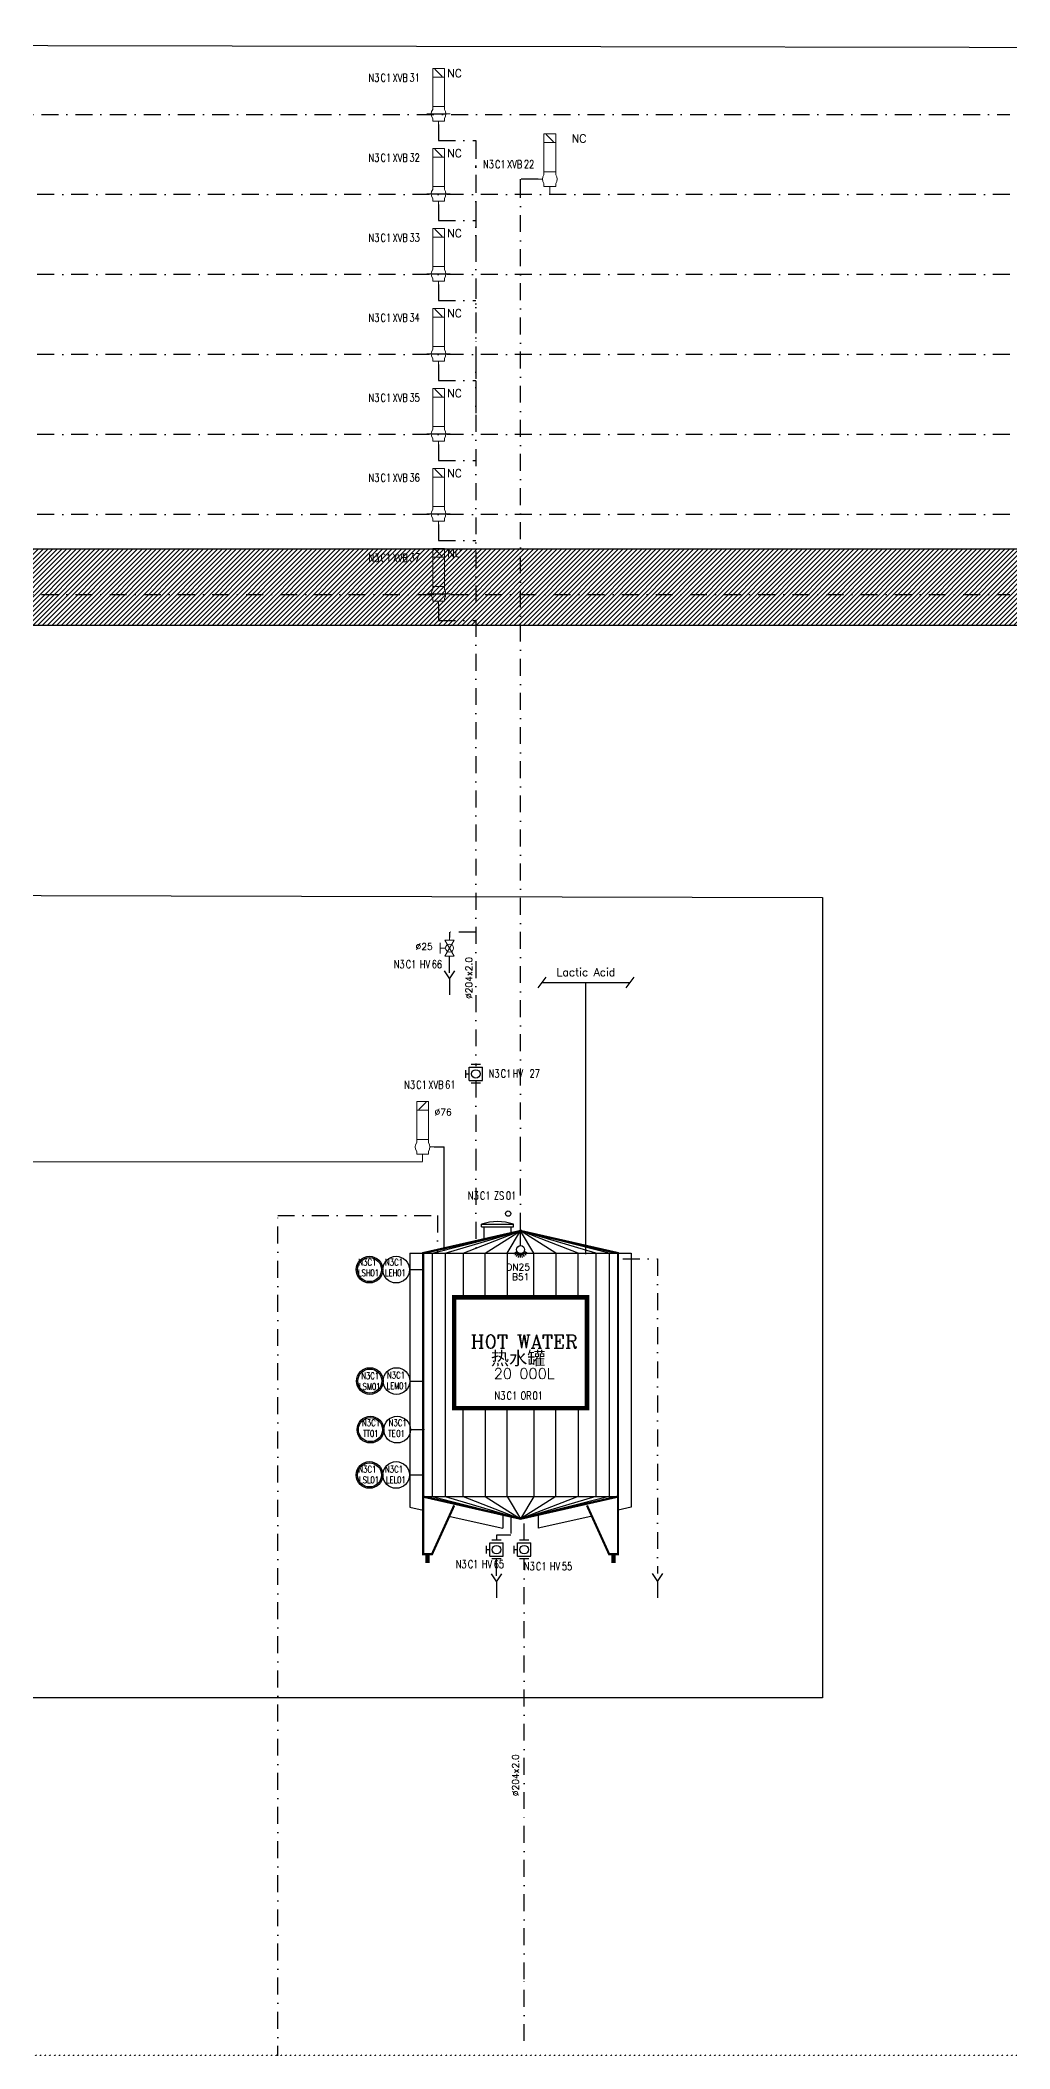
# Model space of a CAD drawing. Header units: inches. Extents: x 23279 to 25519, y 22340 to 23763.
# Drawn here: x 24618 to 24981, y 22953 to 23706 of the extents above; entities that cross this region are included whole.
import ezdxf
from ezdxf.enums import TextEntityAlignment as Align

# ---------------------------------------------------------------- set-up
doc = ezdxf.new("R2010")
doc.units = ezdxf.units.IN
doc.header["$MEASUREMENT"] = 0
doc.linetypes.add('DASHDOT2', pattern=[12.7, 6.35, -3.175, 0, -3.175])
for name, color, linetype, lineweight in [('19 Pipe Process', 30, 'Continuous', 30), ('31 Equipment', 7, 'Continuous', 9), ('40 TXT Data', 7, 'Continuous', 9)]:
    doc.layers.add(name, color=color, linetype=linetype, lineweight=lineweight)
for name, color, linetype in [('CUVERIE', 7, 'Continuous'), ('Future', 140, 'Continuous'), ('LIBELLE-INSTRUM', 7, 'Continuous'), ('MATERIEL-DIVERS', 7, 'Continuous'), ('REPERES', 7, 'Continuous'), ('Skid', 5, 'Continuous'), ('techn-data', 7, 'Continuous'), ('TEXTES', 7, 'Continuous'), ('TUYAUTERIE-EAU UTILITES FROIDE', 142, 'Continuous'), ('TUYAUTERIE-EGOUT', 32, 'Continuous'), ('TUYAUTERIE-NEP', 4, 'DASHDOT2'), ('TUYAUTERIE-NEP (CONCENTRES + DETERGENTS)', 1, 'Continuous'), ('TUYAUTERIE-PROCESS', 30, 'Continuous'), ('TXT_ENG', 7, 'Continuous'), ('TXT_FR', 7, 'Continuous'), ('VANNES', 7, 'Continuous')]:
    doc.layers.add(name, color=color, linetype=linetype)
doc.layers.get('REPERES').off()
doc.styles.add('ROMANC', font='romanc')
doc.styles.add('ROMANS', font='ROMANS.SHX')

# ---------------------------------------------------------------- blocks, each defined once
blk = doc.blocks.new('trou')
at = {"layer": 'CUVERIE'}
for p, q in [((-6, 4), (-6, 5)), ((-6, 5), (6, 5)), ((-6, 4), (6, 4)), ((-5, -1), (-5, 4)), ((5, 4), (5, 1)), ((6, 4), (6, 5))]:
    blk.add_line(p, q, dxfattribs=at)
blk.add_arc((0, -12.5), 18.5, 71.07536, 108.92464, dxfattribs=at)
blk = doc.blocks.new('INSTR-F-L-LS')
at = {"layer": 'MATERIEL-DIVERS'}
for radius in [5, 4.5]:
    blk.add_circle((0, 0), radius, dxfattribs=at)
at = {"layer": 'LIBELLE-INSTRUM', "style": 'ROMANS', "width": 0.8}
blk.add_attdef('LS?', text='', height=3, dxfattribs=at).set_placement((0, 0), align=Align.MIDDLE)
blk = doc.blocks.new('INSTR-M-L-LE')
at = {"color": 7, "extrusion": (0, -1, 0)}
blk.add_point((0, -10), dxfattribs=at)
at = {"layer": 'MATERIEL-DIVERS', "color": 7}
blk.add_line((0, -5), (0, -10), dxfattribs=at)
blk.add_circle((0, 0), 5, dxfattribs=at)
at = {"layer": 'LIBELLE-INSTRUM', "style": 'ROMANS', "width": 0.8}
blk.add_attdef('LE?', text='', height=3, dxfattribs=at).set_placement((0, 0), align=Align.MIDDLE)
blk = doc.blocks.new('DP')
at = {"color": 5}
blk.add_circle((0, 0), 1, dxfattribs=at)
blk = doc.blocks.new('VALVBUTT A BRIDES')
at = {"layer": 'VANNES'}
for p, q in [((-3.5, -1.73), (-3.5, 1.74)), ((-2.5, 2.5), (-2.5, -2.5)), ((-2.5, 2.5), (2.5, 2.5)), ((-1.4, 3.77), (1.4, 3.77)), ((0, 3.77), (0, 2.5)), ((2.5, 2.5), (2.5, -2.5)), ((3.5, -1.73), (3.5, 1.74)), ((-2.5, -2.5), (2.5, -2.5))]:
    blk.add_line(p, q, dxfattribs=at)
blk.add_circle((0, 0), 1.6, dxfattribs=at)
blk = doc.blocks.new('INSTR-F-L-TT')
at = {"layer": 'MATERIEL-DIVERS'}
for radius in [5, 4.5]:
    blk.add_circle((0, 0), radius, dxfattribs=at)
blk = doc.blocks.new('INSTR-M-L-TE')
at = {"color": 7, "extrusion": (0, -1, 0)}
blk.add_point((0, -10), dxfattribs=at)
at = {"layer": 'MATERIEL-DIVERS', "color": 7}
blk.add_line((0, -5), (0, -10), dxfattribs=at)
blk.add_circle((0, 0), 5, dxfattribs=at)
at = {"layer": 'LIBELLE-INSTRUM', "style": 'ROMANS', "width": 0.8, "flags": 8}
blk.add_attdef('TE', text='', height=3, dxfattribs=at).set_placement((0, 0), align=Align.MIDDLE)
blk = doc.blocks.new('SPB')
at = {"color": 7}
for p, q in [((0, -6), (0, 0)), ((-2.598, -9), (-1.302, -8.25)), ((-2.124, -9.624), (-1.062, -8.562)), ((-1.5, -10.098), (-0.75, -8.802)), ((-0.774, -10.398), (-0.39, -8.952)), ((0, -10.5), (0, -9)), ((0.774, -10.398), (0.39, -8.952)), ((1.5, -10.098), (0.75, -8.802)), ((2.124, -9.624), (1.062, -8.562)), ((2.598, -9), (1.302, -8.25))]:
    blk.add_line(p, q, dxfattribs=at)
blk.add_circle((0, -7.5), 1.5, dxfattribs=at)
at = {"color": 7, "extrusion": (0, 1, 0)}
blk.add_point((0, 0), dxfattribs=at)
blk = doc.blocks.new('12M3I')
at = {"color": 7}
for p, q in [((-33.2, 116.2), (0, 124.5)), ((-28.22, 116.2), (0, 124.5)), ((-21.58, 116.2), (0, 124.5)), ((-13.28, 116.2), (0, 124.5)), ((-4.98, 116.2), (0, 124.5)), ((4.98, 116.2), (0, 124.5)), ((13.28, 116.2), (0, 124.5)), ((21.58, 116.2), (0, 124.5)), ((28.22, 116.2), (0, 124.5)), ((33.2, 116.2), (0, 124.5)), ((-41.5, 116.2), (41.5, 116.2)), ((-41.5, 116.2), (-41.5, 20.92)), ((-33.2, 116.2), (-33.2, 24.9)), ((-28.22, 116.2), (-28.22, 24.9)), ((-21.58, 116.2), (-21.58, 99.6)), ((-13.28, 99.6), (-13.28, 116.2)), ((-4.98, 116.2), (-4.98, 99.6)), ((4.98, 99.6), (4.98, 116.2)), ((13.28, 116.2), (13.28, 99.6)), ((21.58, 99.6), (21.58, 116.2)), ((28.22, 116.2), (28.22, 24.9)), ((33.2, 116.2), (33.2, 24.9)), ((41.5, 116.2), (41.5, 20.92)), ((-21.58, 24.9), (-21.58, 58.1)), ((-13.28, 58.1), (-13.28, 24.9)), ((-4.98, 24.9), (-4.98, 58.1)), ((4.98, 58.1), (4.98, 24.9)), ((13.28, 24.9), (13.28, 58.1)), ((21.58, 58.1), (21.58, 24.9)), ((-36.52, 24.9), (36.52, 24.9)), ((-33.2, 24.9), (0, 16.6)), ((-28.22, 24.9), (0, 16.6)), ((-21.58, 24.9), (0, 16.6)), ((-13.28, 24.9), (0, 16.6)), ((-4.98, 24.9), (0, 16.6)), ((33.2, 24.9), (0, 16.6)), ((28.22, 24.9), (0, 16.6)), ((21.58, 24.9), (0, 16.6)), ((13.28, 24.9), (0, 16.6)), ((4.98, 24.9), (0, 16.6)), ((-41.5, 20.92), (-36.55, 19.8)), ((-26.36, 17.48), (-6.64, 13)), ((-6.64, 18.26), (-6.64, 13)), ((6.64, 18.26), (6.64, 13)), ((26.36, 17.48), (6.64, 13)), ((41.5, 20.92), (36.55, 19.8))]:
    blk.add_line(p, q, dxfattribs=at)
for points, const_width in [([(-24.9, 21.58), (-33.2, 3.32), (-36.52, 3.32), (-36.52, 116.2), (0, 124.5), (36.52, 116.2), (36.52, 3.32), (33.2, 3.32), (24.9, 21.58)], 0.83), ([(-36.52, 24.9), (0, 16.6), (36.52, 24.9)], 0.83), ([(-34.86, 3.32), (-34.86, 0)], 1.66), ([(34.86, 3.32), (34.86, 0)], 1.66)]:
    blk.add_lwpolyline(points, dxfattribs=dict(at, const_width=const_width))
at = {"color": 7, "const_width": 1.66}
blk.add_lwpolyline([(-24.9, 99.6), (24.9, 99.6), (24.9, 58.1), (-24.9, 58.1)], close=True, dxfattribs=at)
at = {"layer": 'TUYAUTERIE-PROCESS', "color": 7, "extrusion": (0, 1, 0)}
blk.add_point((0, 125), dxfattribs=at)
at = {"layer": 'TUYAUTERIE-PROCESS', "color": 2}
for p in [(0, 125), (0, 16.6)]:
    blk.add_point(p, dxfattribs=at)
at = {"layer": 'TUYAUTERIE-PROCESS', "color": 7, "extrusion": (0, -1, 0)}
blk.add_point((0, 16.6), dxfattribs=at)
at = {"layer": 'MATERIEL-DIVERS'}
blk.add_blockref('SPB', (0, 125), dxfattribs=at)
blk = doc.blocks.new('APV-VLV-SSEAT-SW41-3')
at = {"layer": '31 Equipment', "ltscale": 38}
for p, q in [((1.25, 15.25), (-1.25, 12.75)), ((-2, 2.5), (-2, 1.5)), ((2, 2.5), (2, 1.5)), ((2.5, 0), (4, 0)), ((-2, -2.5), (-2, -1.5)), ((2, -2.5), (-2, -2.5)), ((-2, -2.5), (2, -2.5)), ((0, -2.5), (0, -5)), ((2, -2.5), (2, -1.5))]:
    blk.add_line(p, q, dxfattribs=at)
for points in [[(-2, 12.5), (2, 12.5), (2, 15.5), (-2, 15.5)], [(-2, 2.5), (2, 2.5), (2, 12.5), (-2, 12.5)]]:
    blk.add_lwpolyline(points, close=True, dxfattribs=at)
for start, end in [(143.1301, 216.8699), (323.1301, 36.8699)]:
    blk.add_arc((0, 0), 2.5, start, end, dxfattribs=at)
blk = doc.blocks.new('APV-VLV-SSEAT-SW42-3')
at = {"layer": '31 Equipment', "ltscale": 38}
for p, q in [((1.25, 15.25), (-1.25, 12.75)), ((-2, 2.5), (-2, 1.5)), ((2, 2.5), (2, 1.5)), ((-2, -2.5), (-2, -1.5)), ((2, -2.5), (-2, -2.5)), ((-2, -2.5), (2, -2.5)), ((0, -2.5), (0, -5)), ((2, -2.5), (2, -1.5))]:
    blk.add_line(p, q, dxfattribs=at)
at = {"layer": '31 Equipment'}
for p, q in [((-4, 0), (-2.5, 0)), ((2.5, 0), (4, 0))]:
    blk.add_line(p, q, dxfattribs=at)
at = {"layer": '31 Equipment', "lineweight": 30}
blk.add_line((2.5, 0), (-2.5, 0), dxfattribs=at)
at = {"layer": '31 Equipment', "ltscale": 38}
for points in [[(-2, 12.5), (2, 12.5), (2, 15.5), (-2, 15.5)], [(-2, 2.5), (2, 2.5), (2, 12.5), (-2, 12.5)]]:
    blk.add_lwpolyline(points, close=True, dxfattribs=at)
for start, end in [(143.1301, 216.8699), (323.1301, 36.8699)]:
    blk.add_arc((0, 0), 2.5, start, end, dxfattribs=at)
blk = doc.blocks.new('REPINS2')
at = {"layer": 'TEXTES', "style": 'ROMANS', "width": 0.7}
for tag, p in [('ZONE', (-3.35, 0.8)), ('SOUSZONE', (0.05, 0.8)), ('NUM', (0.7, -2.6))]:
    blk.add_attdef(tag, p, '', height=2.5, dxfattribs=at)
blk.add_attdef('ELEMENT', text='', height=2.5, dxfattribs=at).set_placement((-1.56, -2.59), align=Align.CENTER)
blk = doc.blocks.new('REPNORM')
at = {"layer": 'TEXTES', "style": 'ROMANS', "width": 0.75}
for tag, p in [('ZONE', (-9.75, -1.25)), ('SOUSZONE', (-5.25, -1.25)), ('ELEMENT', (0, -1.25)), ('NUM', (4.5, -1.25))]:
    blk.add_attdef(tag, p, '', height=3, dxfattribs=at)
blk = doc.blocks.new('REPNORM1')
at = {"layer": 'TEXTES', "style": 'ROMANS', "width": 0.75}
for tag, p in [('ZONE', (-9.75, -1.25)), ('SOUSZONE', (-5.25, -1.25)), ('ELEMENT', (-0.75, -1.25)), ('NUM', (5.59, -1.22))]:
    blk.add_attdef(tag, p, '', height=3, dxfattribs=at)
blk = doc.blocks.new('APV-VLVM-BALL-KHV+MF-1')
at = {"layer": '31 Equipment', "ltscale": 38}
for p, q in [((-3, 0), (-4, 0)), ((3, 0), (4, 0))]:
    blk.add_line(p, q, dxfattribs=at)
at = {"layer": '31 Equipment'}
for p, q in [((-3, 1.734), (-3, -1.734)), ((-3, -1.734), (3, 1.734)), ((3, -1.734), (-3, 1.734)), ((-2, 3.5), (2, 3.5)), ((0, 1.5), (0, 3.5)), ((3, 1.734), (3, -1.734))]:
    blk.add_line(p, q, dxfattribs=at)
blk.add_circle((0, 0), 1.5, dxfattribs=at)

msp = doc.modelspace()

# ---------------------------------------------------------------- hatches: boundary and pattern name
at = {"layer": 'Future', "linetype": 'ByBlock'}
h = msp.add_hatch(dxfattribs=at)
h.set_pattern_fill('ANSI31', color=4, scale=10)
h.paths.add_polyline_path([(23582.02, 22950.99), (25012.63, 22950.99), (25012.63, 23368.85), (25513.59, 23368.85), (25513.59, 23308.35), (25335.79, 23308.35), (25134.28, 23308.35), (25134.28, 22935.28), (24983.22, 22935.28), (24983.22, 22913.39), (24947.99, 22913.39), (24947.99, 22907.57), (24906.32, 22907.57), (24906.32, 22916.3), (24826.24, 22916.3), (24826.24, 22909.56), (23582.02, 22909.56)])
h.paths.add_polyline_path([(23453.25, 23515.71), (25440.65, 23515.71), (25440.65, 23487.02), (23453.25, 23487.02)])

# ---------------------------------------------------------------- linework, layer by layer
at = {"layer": 'Future', "color": 4, "linetype": 'ByBlock'}
msp.add_lwpolyline([(23453.25, 23515.71), (25440.65, 23515.71), (25440.65, 23487.02), (23453.25, 23487.02), (23453.25, 23515.71)], dxfattribs=at)
at = {"layer": 'Skid'}
msp.add_lwpolyline([(24867.1, 22391.88), (24867.1, 22556.53), (25518.76, 22556.53), (25518.76, 23702.66), (23445.67, 23706.44), (23445.67, 23388.76), (24910.92, 23384.98), (24910.92, 23084.87), (23557, 23084.87), (23557, 22429.72), (24735.31, 22429.72), (24735.31, 22391.88), (24867.1, 22391.88)], dxfattribs=at)
at = {"layer": 'TUYAUTERIE-EAU UTILITES FROIDE'}
for p, q in [((24765.38, 23291.43), (24769.07, 23291.43)), ((24769.07, 23252.43), (24769.07, 23291.43)), ((23469.72, 23285.58), (24760.98, 23285.93))]:
    msp.add_line(p, q, dxfattribs=at)
at = {"layer": 'TUYAUTERIE-EGOUT'}
msp.add_line((24788.7, 23130.66), (24788.7, 23136.93), dxfattribs=at)
at = {"layer": 'TUYAUTERIE-NEP'}
for p, q in [((24285.27, 23678.58), (24981.19, 23678.58)), ((24766.97, 23674.79), (24766.97, 23668.79)), ((24766.97, 23668.79), (24780.97, 23668.79)), ((24780.97, 23668.79), (24780.97, 23651.79)), ((24780.97, 23668.32), (24780.97, 23321.72)), ((24797.73, 23288.93), (24797.73, 23654.3)), ((24797.73, 23651.8), (24797.73, 23654.3)), ((24804.31, 23654.3), (24797.73, 23654.3)), ((24981.19, 23648.58), (24285.27, 23648.58)), ((24766.97, 23644.79), (24766.97, 23638.79)), ((24780.97, 23645.79), (24780.97, 23621.79)), ((24766.97, 23638.79), (24780.97, 23638.79)), ((24981.19, 23618.58), (24285.27, 23618.58)), ((24766.97, 23614.79), (24766.97, 23608.79)), ((24780.97, 23615.79), (24780.97, 23591.79)), ((24766.97, 23608.79), (24780.97, 23608.79)), ((24981.19, 23588.58), (24285.27, 23588.58)), ((24766.97, 23584.79), (24766.97, 23578.79)), ((24780.97, 23585.79), (24780.97, 23561.79)), ((24766.97, 23578.79), (24780.97, 23578.79)), ((24981.19, 23558.58), (24285.27, 23558.58)), ((24766.97, 23554.79), (24766.97, 23548.79)), ((24766.97, 23548.79), (24780.97, 23548.79)), ((24981.19, 23528.58), (24285.27, 23528.58)), ((24766.97, 23524.79), (24766.97, 23518.79)), ((24766.97, 23518.79), (24780.97, 23518.79)), ((24285.27, 23498.58), (24981.19, 23498.58)), ((24766.97, 23494.79), (24766.97, 23488.79)), ((24766.97, 23488.79), (24780.97, 23488.79)), ((24780.97, 23371.95), (24771.12, 23371.95)), ((24771.12, 23371.95), (24771.12, 23370)), ((24769.12, 23357.43), (24771.12, 23354.43)), ((24771.12, 23356.72), (24771.12, 23363)), ((24771.12, 23354.43), (24773.12, 23357.43)), ((24771.12, 23354.43), (24771.12, 23348.43)), ((24780.97, 23316.31), (24780.97, 23288.93)), ((24780.97, 23288.93), (24780.97, 23253.49)), ((24797.73, 23260.43), (24797.73, 23288.93)), ((24706.66, 22576.8), (24706.66, 23265.76)), ((24706.66, 23265.76), (24766.52, 23265.76)), ((24766.52, 23265.76), (24766.52, 23251.54)), ((24836.07, 23249.43), (24849.07, 23249.43)), ((24849.07, 23249.43), (24849.07, 23131.43)), ((24794.04, 23145.89), (24788.7, 23145.89)), ((24788.7, 23145.89), (24788.7, 23143.93)), ((24794.04, 23152.86), (24794.04, 23145.89)), ((24799.07, 23143.93), (24799.07, 23150.43)), ((24786.7, 23131.37), (24788.7, 23128.37)), ((24788.7, 23128.37), (24790.7, 23131.37)), ((24799.07, 23043.21), (24799.07, 23136.93)), ((24847.07, 23131.43), (24849.07, 23128.43)), ((24849.07, 23128.43), (24851.07, 23131.43)), ((24788.7, 23128.37), (24788.7, 23122.37)), ((24849.07, 23128.43), (24849.07, 23122.43)), ((24799.07, 22979.32), (24799.07, 23043.21)), ((24799.07, 22956.21), (24799.07, 22980.21))]:
    msp.add_line(p, q, dxfattribs=at)
at = {"layer": 'TUYAUTERIE-NEP (CONCENTRES + DETERGENTS)'}
for p, q in [((24807.23, 23355.06), (24804.23, 23351.06)), ((24805.73, 23353.06), (24838.73, 23353.06)), ((24822.23, 23323.06), (24822.23, 23353.06)), ((24840.23, 23355.06), (24837.23, 23351.06)), ((24822.23, 23276.06), (24822.23, 23323.06)), ((24822.23, 23251.26), (24822.23, 23282.61))]:
    msp.add_line(p, q, dxfattribs=at)

# ---------------------------------------------------------------- block references
at = {"layer": '19 Pipe Process'}
msp.add_blockref('12M3I', (24797.73, 23135.43), dxfattribs=at)
at = {"layer": '31 Equipment', "xscale": -1, "rotation": 90}
msp.add_blockref('APV-VLVM-BALL-KHV+MF-1', (24771.12, 23366), dxfattribs=at)
at = {"layer": 'MATERIEL-DIVERS'}
for name, p in [('DP', (24793.07, 23266.43)), ('trou', (24789.07, 23257.43)), ('INSTR-F-L-LS', (24741.07, 23245.43)), ('INSTR-F-L-LS', (24741.21, 23203.66)), ('INSTR-F-L-TT', (24741.43, 23185.43)), ('INSTR-F-L-LS', (24741.07, 23168.43))]:
    msp.add_blockref(name, p, dxfattribs=at)
at = {"layer": 'MATERIEL-DIVERS', "rotation": 90}
for name, p in [('INSTR-M-L-LE', (24751.07, 23245.43)), ('INSTR-M-L-LE', (24751.21, 23203.66)), ('INSTR-M-L-TE', (24751.43, 23185.43)), ('INSTR-M-L-LE', (24751.07, 23168.43))]:
    msp.add_blockref(name, p, dxfattribs=at)
at = {"layer": 'REPERES'}
for name, p, values in [('REPNORM1', (24750.49, 23692.12), {'ZONE': 'N3', 'SOUSZONE': 'C1', 'ELEMENT': 'XVB', 'NUM': '31'}), ('REPNORM1', (24750.49, 23662.12), {'ZONE': 'N3', 'SOUSZONE': 'C1', 'ELEMENT': 'XVB', 'NUM': '32'}), ('REPNORM1', (24793.4, 23659.65), {'ZONE': 'N3', 'SOUSZONE': 'C1', 'ELEMENT': 'XVB', 'NUM': '22'}), ('REPNORM1', (24750.49, 23632.12), {'ZONE': 'N3', 'SOUSZONE': 'C1', 'ELEMENT': 'XVB', 'NUM': '33'}), ('REPNORM1', (24750.49, 23602.12), {'ZONE': 'N3', 'SOUSZONE': 'C1', 'ELEMENT': 'XVB', 'NUM': '34'}), ('REPNORM1', (24750.49, 23572.12), {'ZONE': 'N3', 'SOUSZONE': 'C1', 'ELEMENT': 'XVB', 'NUM': '35'}), ('REPNORM1', (24750.49, 23542.12), {'ZONE': 'N3', 'SOUSZONE': 'C1', 'ELEMENT': 'XVB', 'NUM': '36'}), ('REPNORM1', (24750.49, 23512.12), {'ZONE': 'N3', 'SOUSZONE': 'C1', 'ELEMENT': 'XVB', 'NUM': '37'}), ('REPNORM', (24759.93, 23359.69), {'ZONE': 'N3', 'SOUSZONE': 'C1', 'ELEMENT': 'HV', 'NUM': '66'}), ('REPNORM1', (24795.52, 23318.69), {'ZONE': 'N3', 'SOUSZONE': 'C1', 'ELEMENT': 'HV', 'NUM': '27'}), ('REPNORM1', (24763.87, 23314.51), {'ZONE': 'N3', 'SOUSZONE': 'C1', 'ELEMENT': 'XVB', 'NUM': '61'}), ('REPNORM', (24787.73, 23272.93), {'ZONE': 'N3', 'SOUSZONE': 'C1', 'ELEMENT': 'ZS', 'NUM': '01'}), ('REPNORM', (24797.73, 23197.93), {'ZONE': 'N3', 'SOUSZONE': 'C1', 'ELEMENT': 'OR', 'NUM': '01'}), ('REPNORM', (24783.18, 23134.76), {'ZONE': 'N3', 'SOUSZONE': 'C1', 'ELEMENT': 'HV', 'NUM': '65'}), ('REPNORM', (24808.73, 23133.93), {'ZONE': 'N3', 'SOUSZONE': 'C1', 'ELEMENT': 'HV', 'NUM': '55'})]:
    msp.add_blockref(name, p, dxfattribs=at).add_auto_attribs(values)
ref = msp.add_blockref('REPINS2', (24740.73, 23245.93), dxfattribs=at)
ref.add_attrib('ZONE', 'N3', (24736.93, 23246.93), dxfattribs={"layer": 'TEXTES', "height": 2.5, "style": 'ROMANS', "width": 0.75})
ref.add_attrib('SOUSZONE', 'C1', (24740.33, 23246.93), dxfattribs={"layer": 'TEXTES', "height": 2.5, "style": 'ROMANS', "width": 0.75})
ref.add_attrib('ELEMENT', 'LSH', dxfattribs={"layer": 'TEXTES', "height": 2.5, "style": 'ROMANS', "width": 0.75}).set_placement((24741.53, 23242.93), align=Align.RIGHT)
ref.add_attrib('NUM', '01', (24741.43, 23242.93), dxfattribs={"layer": 'TEXTES', "height": 2.5, "style": 'ROMANS', "width": 0.75})
ref = msp.add_blockref('REPINS2', (24750.73, 23245.93), dxfattribs=at)
ref.add_attrib('ZONE', 'N3', (24746.93, 23246.93), dxfattribs={"layer": 'TEXTES', "height": 2.5, "style": 'ROMANS', "width": 0.75})
ref.add_attrib('SOUSZONE', 'C1', (24750.33, 23246.93), dxfattribs={"layer": 'TEXTES', "height": 2.5, "style": 'ROMANS', "width": 0.75})
ref.add_attrib('ELEMENT', 'LEH', dxfattribs={"layer": 'TEXTES', "height": 2.5, "style": 'ROMANS', "width": 0.75}).set_placement((24751.53, 23242.93), align=Align.RIGHT)
ref.add_attrib('NUM', '01', (24751.43, 23242.93), dxfattribs={"layer": 'TEXTES', "height": 2.5, "style": 'ROMANS', "width": 0.75})
ref = msp.add_blockref('REPINS2', (24741.77, 23203.37), dxfattribs=at)
ref.add_attrib('ZONE', 'N3', (24737.97, 23204.37), dxfattribs={"layer": 'TEXTES', "height": 2.5, "style": 'ROMANS', "width": 0.75})
ref.add_attrib('SOUSZONE', 'C1', (24741.37, 23204.37), dxfattribs={"layer": 'TEXTES', "height": 2.5, "style": 'ROMANS', "width": 0.75})
ref.add_attrib('ELEMENT', 'LSM', dxfattribs={"layer": 'TEXTES', "height": 2.5, "style": 'ROMANS', "width": 0.75}).set_placement((24742.03, 23200.37), align=Align.RIGHT)
ref.add_attrib('NUM', '01', (24742.02, 23200.37), dxfattribs={"layer": 'TEXTES', "height": 2.5, "style": 'ROMANS', "width": 0.75})
ref = msp.add_blockref('REPINS2', (24751.49, 23203.58), dxfattribs=at)
ref.add_attrib('ZONE', 'N3', (24747.69, 23204.58), dxfattribs={"layer": 'TEXTES', "height": 2.5, "style": 'ROMANS', "width": 0.75})
ref.add_attrib('SOUSZONE', 'C1', (24751.09, 23204.58), dxfattribs={"layer": 'TEXTES', "height": 2.5, "style": 'ROMANS', "width": 0.75})
ref.add_attrib('ELEMENT', 'LEM', dxfattribs={"layer": 'TEXTES', "height": 2.5, "style": 'ROMANS', "width": 0.75}).set_placement((24752.29, 23200.58), align=Align.RIGHT)
ref.add_attrib('NUM', '01', (24752.19, 23200.58), dxfattribs={"layer": 'TEXTES', "height": 2.5, "style": 'ROMANS', "width": 0.75})
ref = msp.add_blockref('REPINS2', (24742.11, 23185.77), dxfattribs=at)
ref.add_attrib('ZONE', 'N3', (24738.31, 23186.77), dxfattribs={"layer": 'TEXTES', "height": 2.5, "style": 'ROMANS', "width": 0.75})
ref.add_attrib('SOUSZONE', 'C1', (24741.71, 23186.77), dxfattribs={"layer": 'TEXTES', "height": 2.5, "style": 'ROMANS', "width": 0.75})
ref.add_attrib('ELEMENT', 'TT', dxfattribs={"layer": 'TEXTES', "height": 2.5, "style": 'ROMANS', "width": 0.75}).set_placement((24741.27, 23182.77), align=Align.RIGHT)
ref.add_attrib('NUM', '01', (24741.27, 23182.77), dxfattribs={"layer": 'TEXTES', "height": 2.5, "style": 'ROMANS', "width": 0.75})
ref = msp.add_blockref('REPINS2', (24752.11, 23185.77), dxfattribs=at)
ref.add_attrib('ZONE', 'N3', (24748.31, 23186.77), dxfattribs={"layer": 'TEXTES', "height": 2.5, "style": 'ROMANS', "width": 0.75})
ref.add_attrib('SOUSZONE', 'C1', (24751.71, 23186.77), dxfattribs={"layer": 'TEXTES', "height": 2.5, "style": 'ROMANS', "width": 0.75})
ref.add_attrib('ELEMENT', 'TE', dxfattribs={"layer": 'TEXTES', "height": 2.5, "style": 'ROMANS', "width": 0.75}).set_placement((24750.92, 23182.77), align=Align.RIGHT)
ref.add_attrib('NUM', '01', (24751.15, 23182.77), dxfattribs={"layer": 'TEXTES', "height": 2.5, "style": 'ROMANS', "width": 0.75})
ref = msp.add_blockref('REPINS2', (24740.73, 23168.32), dxfattribs=at)
ref.add_attrib('ZONE', 'N3', (24736.93, 23169.32), dxfattribs={"layer": 'TEXTES', "height": 2.5, "style": 'ROMANS', "width": 0.75})
ref.add_attrib('SOUSZONE', 'C1', (24740.33, 23169.32), dxfattribs={"layer": 'TEXTES', "height": 2.5, "style": 'ROMANS', "width": 0.75})
ref.add_attrib('ELEMENT', 'LSL', dxfattribs={"layer": 'TEXTES', "height": 2.5, "style": 'ROMANS', "width": 0.75}).set_placement((24741.53, 23165.32), align=Align.RIGHT)
ref.add_attrib('NUM', '01', (24741.43, 23165.32), dxfattribs={"layer": 'TEXTES', "height": 2.5, "style": 'ROMANS', "width": 0.75})
ref = msp.add_blockref('REPINS2', (24750.73, 23168.32), dxfattribs=at)
ref.add_attrib('ZONE', 'N3', (24746.93, 23169.32), dxfattribs={"layer": 'TEXTES', "height": 2.5, "style": 'ROMANS', "width": 0.75})
ref.add_attrib('SOUSZONE', 'C1', (24750.33, 23169.32), dxfattribs={"layer": 'TEXTES', "height": 2.5, "style": 'ROMANS', "width": 0.75})
ref.add_attrib('ELEMENT', 'LEL', dxfattribs={"layer": 'TEXTES', "height": 2.5, "style": 'ROMANS', "width": 0.75}).set_placement((24751.53, 23165.32), align=Align.RIGHT)
ref.add_attrib('NUM', '01', (24751.43, 23165.32), dxfattribs={"layer": 'TEXTES', "height": 2.5, "style": 'ROMANS', "width": 0.75})
at = {"layer": 'TUYAUTERIE-NEP', "xscale": -1.100000000000362, "yscale": 1.099999999999909, "zscale": 1.1}
for name, p in [('APV-VLV-SSEAT-SW41-3', (24808.71, 23654.3)), ('APV-VLV-SSEAT-SW42-3', (24766.97, 23588.78)), ('APV-VLV-SSEAT-SW42-3', (24766.97, 23558.78)), ('APV-VLV-SSEAT-SW42-3', (24766.97, 23528.78))]:
    msp.add_blockref(name, p, dxfattribs=at)
at = {"layer": 'VANNES'}
for name, p, xscale, yscale, zscale in [('APV-VLV-SSEAT-SW42-3', (24766.97, 23678.78), -1.100000000000362, 1.099999999999909, 1.1), ('APV-VLV-SSEAT-SW42-3', (24766.97, 23648.78), -1.100000000000362, 1.099999999999909, 1.1), ('APV-VLV-SSEAT-SW42-3', (24766.97, 23618.78), -1.100000000000362, 1.099999999999909, 1.1), ('APV-VLV-SSEAT-SW42-3', (24766.97, 23498.78), -1.100000000000362, 1.099999999999909, 1.1), ('APV-VLV-SSEAT-SW41-3', (24760.98, 23291.43), 1.100000000000362, 1.100000000000362, 1.100000000000362)]:
    msp.add_blockref(name, p, dxfattribs=dict(at, xscale=xscale, yscale=yscale, zscale=zscale))
at = {"layer": 'VANNES', "rotation": 90}
for p in [(24780.98, 23318.81), (24788.7, 23140.43), (24799.07, 23140.43)]:
    msp.add_blockref('VALVBUTT A BRIDES', p, dxfattribs=at)

# ---------------------------------------------------------------- texts
at = {"layer": '40 TXT Data', "style": 'ROMANS'}
msp.add_text('DN25', height=2.5, dxfattribs=at).set_placement((24792.36, 23245.16))
at = {"layer": 'techn-data', "style": 'ROMANS'}
for s, p in [('%%C25', (24761.58, 23366.57)), ('%%C76', (24768.68, 23304.49)), ('B51', (24797.77, 23242.72))]:
    msp.add_text(s, height=2.5, dxfattribs=at).set_placement(p, align=Align.MIDDLE_CENTER)
for p in [(24778.37, 23354.79), (24795.86, 23055.86)]:
    msp.add_text('%%C204x2.0', height=2.5, rotation=90, dxfattribs=at).set_placement(p, align=Align.MIDDLE_CENTER)
at = {"layer": 'TEXTES', "style": 'ROMANS'}
for p in [(24770.21, 23692.55), (24770.21, 23662.55), (24816.91, 23668.07), (24770.21, 23632.55), (24770.21, 23602.55), (24770.21, 23572.55), (24770.21, 23542.55), (24770.21, 23512.55)]:
    msp.add_text('NC', height=3, dxfattribs=at).set_placement(p)
at = {"layer": 'TXT_ENG', "style": 'ROMANC'}
for s, height, p in [('Lactic Acid', 3, (24822.23, 23357.06)), ('HOT WATER', 5, (24799.07, 23218.43)), ('20 000L', 4, (24799.07, 23206.43))]:
    msp.add_text(s, height=height, dxfattribs=at).set_placement(p, align=Align.MIDDLE)
at = {"layer": 'TXT_FR', "insert": (24796.82, 23211.92), "char_height": 5, "width": 28.5145, "attachment_point": 5, "style": 'ROMANC'}
msp.add_mtext('{\\fSimSun|b0|i0|c134|p2;热水罐}', dxfattribs=at)

doc.saveas('drawing.dxf')
